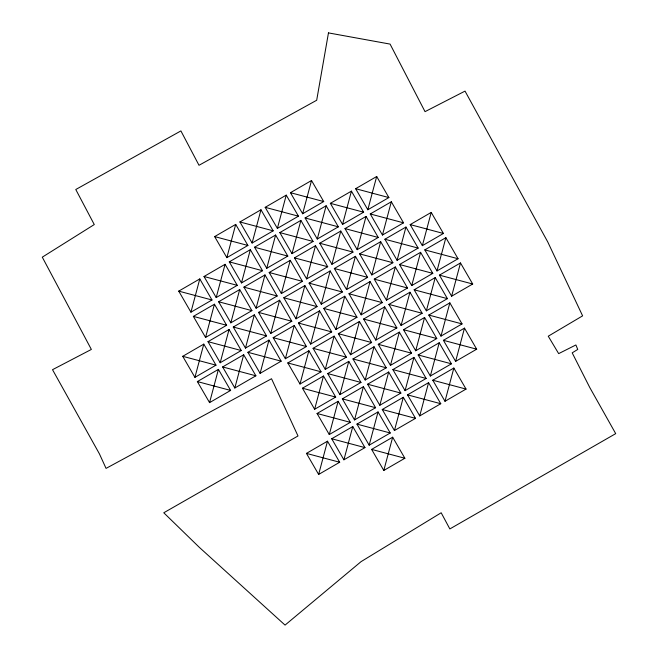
<?xml version="1.0" encoding="UTF-8"?>
<svg xmlns="http://www.w3.org/2000/svg" width="658" height="658" viewBox="0 0 658 658"><rect width="100%" height="100%" fill="white"/><g stroke="black" fill="none" stroke-linecap="round" stroke-linejoin="round"><path stroke-width="0.99" d="M190.935 312.18L199.793 278.926L178.737 291.124L190.935 312.18L211.991 299.99L199.793 278.926M194.924 377.355L203.799 344.109L215.989 365.157L194.924 377.355L182.735 356.307L203.799 344.109M205.567 337.455L214.434 304.202L193.37 316.391L205.567 337.455L226.623 325.266L214.434 304.202M216.202 297.548L225.077 264.302L237.258 285.35L216.202 297.548L204.013 276.5L225.077 264.302M226.846 257.648L235.704 224.394L214.648 236.592L226.846 257.648L247.901 245.459L235.704 224.394M252.113 243.016L260.979 209.762L239.915 221.96L252.113 243.016L273.169 230.826L260.979 209.762M209.557 402.622L218.423 369.377L230.621 390.433L209.557 402.622L197.367 381.574L218.423 369.377M220.2 362.731L229.066 329.477L241.264 350.533L220.2 362.731L208.002 341.666L229.066 329.477M230.835 322.823L239.701 289.569L251.899 310.634L230.835 322.823L218.637 301.767L239.701 289.569M241.478 282.924L250.344 249.67L262.526 270.726L241.478 282.924L229.28 261.859L250.344 249.67M234.824 387.998L243.69 354.744L255.888 375.8L234.824 387.998L222.643 366.934L243.69 354.744M245.467 348.09L254.333 314.837L266.531 335.901L245.467 348.09L233.277 327.034L254.333 314.837M256.102 308.191L264.968 274.937L277.166 295.993L256.102 308.191L243.921 287.135L264.968 274.937M266.745 268.291L275.612 235.029L254.547 247.227L266.745 268.291L287.809 256.094L275.612 235.029M277.38 228.384L286.246 195.13L298.444 216.186L277.38 228.384L265.182 207.328L286.246 195.13M260.107 373.366L268.966 340.104L247.91 352.301L260.107 373.366L281.155 361.168L268.966 340.104M270.742 333.458L279.601 300.204L291.798 321.26L270.742 333.458L258.545 312.402L279.601 300.204M281.377 293.558L290.244 260.313L302.433 281.361L281.377 293.558L269.188 272.494L290.244 260.313M292.012 253.651L300.879 220.397L313.076 241.461L292.012 253.651L279.823 232.595L300.879 220.397M302.647 213.751L311.522 180.506L323.711 201.554L302.647 213.751L290.458 192.687L311.522 180.506M285.375 358.725L294.241 325.48L273.177 337.669L285.375 358.725L306.431 346.544L294.241 325.48M317.066 306.628L300.41 302.195L304.868 285.58L283.82 297.761L296.01 318.826L317.066 306.628L304.868 285.58M317.279 239.019L326.146 205.773L338.344 226.829L317.279 239.019L305.098 217.971L326.146 205.773M296.01 318.826L300.476 302.211M306.653 278.918L315.511 245.673L294.455 257.862L306.653 278.918L327.709 266.737L315.511 245.673M300.007 384.009L308.873 350.747L287.809 362.945L300.007 384.009L321.071 371.811L308.873 350.747M310.642 344.093L319.508 310.847L331.698 331.903L310.642 344.093L298.444 323.045L319.508 310.847M321.285 304.202L330.151 270.94L309.087 283.137L321.285 304.202L342.333 292.004L330.151 270.94M331.92 264.294L340.786 231.04L352.976 252.096L331.92 264.294L319.722 243.238L340.786 231.04M342.563 224.394L351.413 191.133L330.365 203.33L342.563 224.394L363.611 212.197L351.413 191.133M314.631 409.276L323.497 376.022L335.695 397.078L314.631 409.276L302.45 388.212L323.497 376.022M325.274 369.368L334.141 336.115L346.338 357.179L325.274 369.368L313.085 348.312L334.141 336.115M335.909 329.469L344.776 296.215L356.973 317.271L335.909 329.469L323.711 308.405L344.776 296.215M346.552 289.561L355.419 256.307L367.616 277.372L346.552 289.561L334.354 268.505L355.419 256.307M357.187 249.662L366.054 216.408L378.243 237.464L357.187 249.662L344.989 228.597L366.054 216.408M367.83 209.754L372.222 193.123L355.633 188.698L376.697 176.5L388.878 197.564L367.83 209.754L355.633 188.698M376.697 176.5L372.222 193.123M318.637 474.443L327.503 441.189L339.684 462.253L318.637 474.443L306.439 453.387L327.503 441.189M329.271 434.543L338.13 401.29L317.074 413.479L329.271 434.543L350.327 422.346L338.13 401.29M339.915 394.636L348.773 361.382L327.717 373.579L339.915 394.636L360.962 382.446L348.773 361.382M350.541 354.736L359.408 321.482L371.606 342.538L350.541 354.736L338.352 333.672L359.408 321.482M361.176 314.837L370.051 281.575L382.24 302.639L361.176 314.837L348.995 293.772L370.051 281.575M371.819 274.929L380.686 241.675L392.884 262.731L371.819 274.929L359.63 253.873L380.686 241.675M382.454 235.029L391.321 201.767L370.265 213.965L382.454 235.029L403.519 222.832L391.321 201.767M343.904 459.81L364.96 447.613L352.77 426.565L331.706 438.754L343.904 459.81L348.37 443.196M348.345 443.155L352.77 426.565M354.539 419.911L363.405 386.649L342.341 398.847L354.539 419.911L375.595 407.713L363.405 386.649M365.182 380.003L374.048 346.758L386.238 367.806L365.182 380.003L352.984 358.947L374.048 346.758M375.817 340.104L384.675 306.85L363.627 319.04L375.817 340.104L396.873 327.906L384.675 306.85M386.46 300.196L395.318 266.951L407.516 287.998L386.46 300.196L374.262 279.14L395.318 266.951M397.087 260.297L405.953 227.051L418.151 248.099L397.087 260.297L384.897 239.232L405.953 227.051M369.171 445.178L378.037 411.933L356.973 424.114L369.171 445.178L390.235 432.989L378.037 411.933M379.814 405.27L388.681 372.025L400.87 393.089L379.814 405.27L367.616 384.223L388.681 372.025M390.449 365.371L399.316 332.125L378.251 344.315L390.449 365.371L411.505 353.181L399.316 332.125M401.092 325.463L409.959 292.218L388.894 304.415L401.092 325.463L422.14 313.282L409.959 292.218M411.727 285.572L420.585 252.318L399.529 264.508L411.727 285.572L432.783 273.374L420.585 252.318M422.362 245.656L431.22 212.411L410.173 224.608L422.362 245.656L443.418 233.475L431.22 212.411M383.803 470.454L392.67 437.2L404.867 458.256L383.803 470.454L371.614 449.389L392.67 437.2M394.438 430.546L403.305 397.292L415.502 418.356L394.438 430.546L382.257 409.49L403.305 397.292M405.081 390.646L413.948 357.393L426.145 378.449L405.081 390.646L392.884 369.59L413.948 357.393M415.716 350.747L424.583 317.485L436.78 338.549L415.716 350.747L403.519 329.683L424.583 317.485M426.359 310.839L447.407 298.642L435.226 277.586L414.162 289.783L426.359 310.839L430.817 294.216M430.801 294.175L435.226 277.586M436.994 270.94L441.395 254.301L424.797 249.876L445.861 237.678L458.05 258.742L436.994 270.94L424.797 249.876M458.05 258.742L441.46 254.317L445.861 237.678M419.722 415.914L428.58 382.66L407.524 394.858L419.722 415.914L440.77 403.716L428.58 382.66M430.348 376.014L439.215 342.76L451.413 363.816L430.348 376.014L418.159 354.95L439.215 342.76M440.983 336.106L449.85 302.853L462.048 323.917L440.983 336.106L428.802 315.05L449.85 302.853M451.627 296.207L460.493 262.953L472.691 284.009L451.627 296.207L439.429 275.143L460.493 262.953M444.989 401.281L453.847 368.036L432.791 380.217L444.989 401.281L466.045 389.084L453.847 368.036M455.624 361.374L464.482 328.12L443.426 340.318L455.624 361.374L476.68 349.184L464.482 328.12M229.28 261.859L262.526 270.726M313.076 241.461L279.823 232.595M361.587 233.022L344.989 228.597M361.612 233.064L378.243 237.464M338.352 333.672L371.606 342.538M428.802 315.05L462.048 323.917M178.737 291.124L211.991 299.99M384.897 239.232L418.151 248.099M239.915 221.96L273.169 230.826M372.247 193.164L388.878 197.564M294.455 257.862L327.709 266.737M210.009 320.791L193.37 316.391M235.276 306.159L218.637 301.767M209.992 320.865L226.623 325.266M426.803 229L410.173 224.608M300.41 302.195L283.82 297.761M426.828 229.05L443.418 233.475M208.002 341.666L241.264 350.533M233.277 327.034L266.531 335.901M399.529 264.508L432.783 273.374M323.711 308.405L356.973 317.271M348.995 293.772L382.24 302.639M273.177 337.669L306.431 346.544M439.429 275.143L472.691 284.009M394.874 348.781L411.505 353.181M319.064 392.678L302.45 388.212M327.717 373.579L360.962 382.446M367.616 384.223L400.87 393.089M476.68 349.184L443.426 340.318M317.074 413.479L350.327 422.346M382.257 409.49L415.502 418.356M466.045 389.084L432.791 380.217M356.973 424.114L390.235 432.989M323.711 201.554L290.458 192.687M370.265 213.965L403.519 222.832M265.182 207.328L298.444 216.186M305.098 217.971L338.344 226.829M319.722 243.238L352.976 252.096M359.63 253.873L392.884 262.731M254.547 247.227L287.809 256.094M334.354 268.505L367.616 277.372M374.262 279.14L407.516 287.998M414.162 289.783L447.407 298.642M302.433 281.361L269.188 272.494M309.087 283.137L342.333 292.004M388.894 304.415L422.14 313.282M204.013 276.5L237.258 285.35M243.921 287.135L277.166 295.993M403.519 329.683L436.78 338.549M258.545 312.402L291.798 321.26M298.444 323.045L331.698 331.903M451.413 363.816L418.159 354.95M313.085 348.312L346.338 357.179M352.984 358.947L386.238 367.806M392.884 369.59L426.145 378.449M287.809 362.945L321.071 371.811M407.524 394.858L440.77 403.716M182.735 356.307L215.989 365.157M255.888 375.8L222.643 366.934M319.105 392.653L335.695 397.078M342.341 398.847L358.939 403.272M197.367 381.574L230.621 390.433M331.706 438.754L364.96 447.613M404.867 458.256L371.614 449.389M306.439 453.387L339.684 462.253M330.365 203.33L363.611 212.197M214.648 236.592L247.901 245.459M363.627 319.04L396.873 327.906M378.251 344.315L394.849 348.74M235.301 306.209L251.899 310.634M247.91 352.301L281.155 361.168M359.005 403.288L375.595 407.713M328.465 32.9L316.687 100.255L199.004 165.281L180.901 130.917L75.777 189.512L94.275 224.559L42.293 257.163L91.355 349.439L52.517 369.689L99.432 453.88L106.053 468.389L271.524 378.737L298 435.974L163.768 512.771L199.3 547.324L285.054 625.1L361.069 561.636L441.181 512.771L449.842 528.933L615.707 433.638L589.716 387.406L572.197 352.844L577.749 349.439L575.898 344.965L558.667 353.626L548.254 336.205L582.61 315.856L547.769 241.98L465.025 91.108L425.027 111.646L390.079 44.094L328.465 32.9"/></g></svg>
